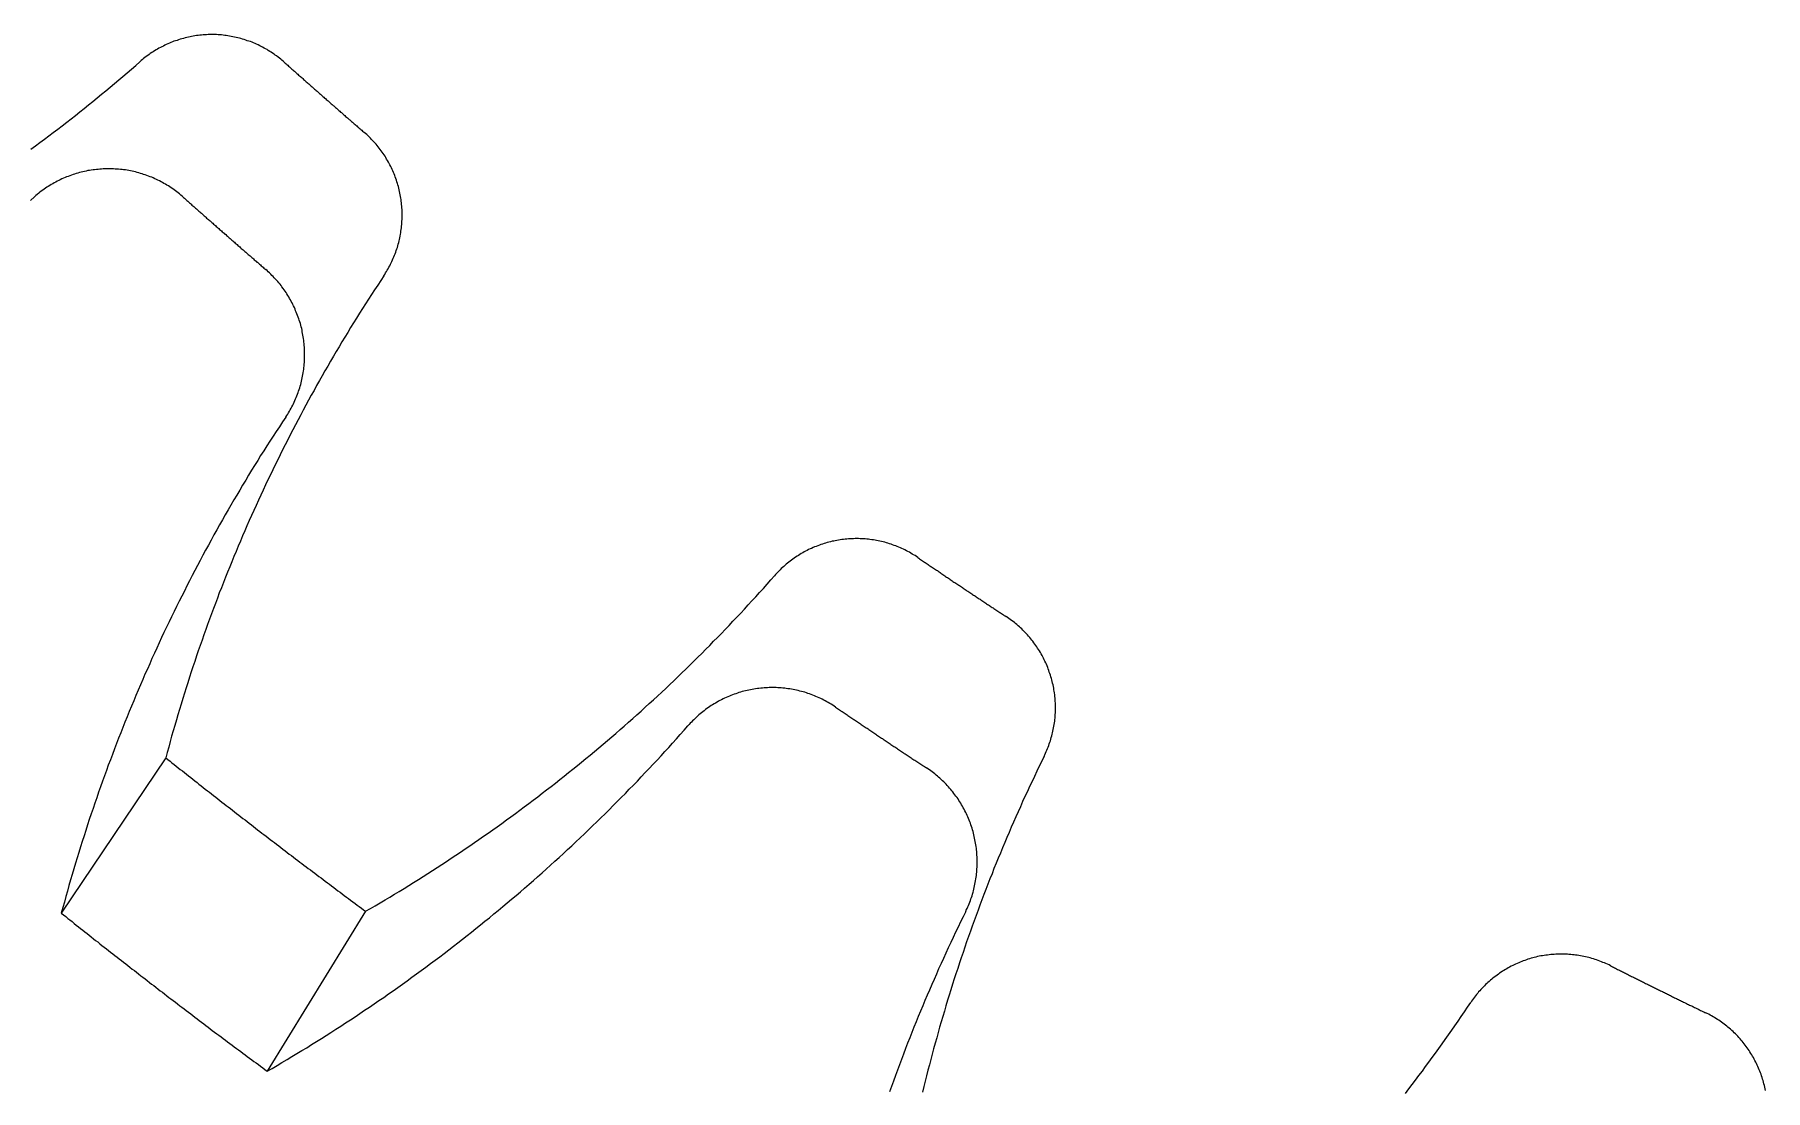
# Model space of a CAD drawing. Header units: millimetres. Extents: x 168.5 to 245.6, y 23.5 to 109.
# Drawn here: x 184.42 to 195.06, y 31.77 to 38.25 of the extents above; entities that cross this region are included whole.
import ezdxf

# ---------------------------------------------------------------- set-up
doc = ezdxf.new("R2010")
doc.units = ezdxf.units.MM
doc.layers.get('0').update_dxf_attribs({"true_color": 0xc2ced6})

# ---------------------------------------------------------------- blocks, each defined once
blk = doc.blocks.new('A$C346350F0')
at = {"color": 0, "linetype": 'Continuous', "lineweight": 0}
for p, q in [((-21.815, -32.441), (-22.457, -33.395)), ((-20.587, -33.383), (-21.193, -34.365))]:
    blk.add_line(p, q, dxfattribs=at)
for points in [[(-21.086, -28.171), (-21.094, -28.164), (-21.102, -28.158), (-21.109, -28.151), (-21.117, -28.145), (-21.125, -28.139), (-21.134, -28.132), (-21.142, -28.126), (-21.15, -28.12), (-21.159, -28.115), (-21.167, -28.109), (-21.176, -28.104), (-21.185, -28.098), (-21.193, -28.093), (-21.202, -28.088), (-21.211, -28.083), (-21.22, -28.078), (-21.229, -28.073), (-21.238, -28.069), (-21.248, -28.064), (-21.257, -28.06), (-21.266, -28.056), (-21.276, -28.052), (-21.285, -28.048), (-21.295, -28.044), (-21.304, -28.041), (-21.314, -28.038), (-21.323, -28.034), (-21.333, -28.031), (-21.343, -28.028), (-21.353, -28.025), (-21.363, -28.023), (-21.373, -28.02), (-21.383, -28.018), (-21.392, -28.016), (-21.403, -28.014), (-21.413, -28.012), (-21.423, -28.01), (-21.433, -28.008), (-21.443, -28.007), (-21.453, -28.006), (-21.463, -28.004), (-21.473, -28.003), (-21.483, -28.003), (-21.494, -28.002), (-21.504, -28.001), (-21.514, -28.001), (-21.524, -28.001), (-21.535, -28.001), (-21.545, -28.001), (-21.555, -28.001), (-21.565, -28.002), (-21.575, -28.002), (-21.586, -28.003), (-21.596, -28.004), (-21.606, -28.005), (-21.616, -28.006), (-21.626, -28.007), (-21.636, -28.009), (-21.646, -28.011), (-21.656, -28.012), (-21.666, -28.014), (-21.676, -28.017), (-21.686, -28.019), (-21.696, -28.021), (-21.706, -28.024), (-21.716, -28.027), (-21.726, -28.029), (-21.736, -28.032), (-21.745, -28.036), (-21.755, -28.039), (-21.765, -28.042), (-21.774, -28.046), (-21.784, -28.05), (-21.793, -28.054), (-21.803, -28.058), (-21.812, -28.062), (-21.821, -28.066), (-21.83, -28.071), (-21.839, -28.075), (-21.848, -28.08), (-21.857, -28.085), (-21.866, -28.09), (-21.875, -28.095), (-21.884, -28.1), (-21.893, -28.106), (-21.901, -28.111), (-21.91, -28.117), (-21.918, -28.123), (-21.926, -28.129), (-21.935, -28.135), (-21.943, -28.141), (-21.951, -28.147), (-21.959, -28.154), (-21.967, -28.16), (-21.974, -28.167)], [(-22.644, -28.705), (-22.616, -28.684), (-22.588, -28.664), (-22.561, -28.643), (-22.533, -28.623), (-22.506, -28.602), (-22.479, -28.581), (-22.451, -28.56), (-22.424, -28.539), (-22.397, -28.518), (-22.37, -28.497), (-22.343, -28.475), (-22.316, -28.454), (-22.29, -28.432), (-22.263, -28.411), (-22.236, -28.389), (-22.21, -28.367), (-22.183, -28.345), (-22.157, -28.323), (-22.131, -28.301), (-22.104, -28.279), (-22.078, -28.257), (-22.052, -28.235), (-22.026, -28.212), (-22, -28.19), (-21.974, -28.167)], [(-21.086, -28.171), (-21.081, -28.176), (-21.076, -28.18), (-21.071, -28.185), (-21.066, -28.189), (-21.06, -28.194), (-21.055, -28.198), (-21.05, -28.203), (-21.045, -28.208), (-21.04, -28.212), (-21.035, -28.217), (-21.03, -28.221), (-21.024, -28.226), (-21.019, -28.23), (-21.014, -28.235), (-21.009, -28.24), (-21.004, -28.244), (-20.999, -28.249), (-20.994, -28.253), (-20.988, -28.258), (-20.983, -28.262), (-20.978, -28.267), (-20.973, -28.271), (-20.968, -28.276), (-20.963, -28.281), (-20.958, -28.285), (-20.952, -28.29), (-20.947, -28.294), (-20.942, -28.299), (-20.937, -28.303), (-20.932, -28.308), (-20.927, -28.312), (-20.922, -28.317), (-20.916, -28.322), (-20.911, -28.326), (-20.906, -28.331), (-20.901, -28.335), (-20.896, -28.34), (-20.891, -28.344), (-20.885, -28.349), (-20.88, -28.353), (-20.875, -28.358), (-20.87, -28.362), (-20.865, -28.367), (-20.86, -28.371), (-20.854, -28.376), (-20.849, -28.381), (-20.844, -28.385), (-20.839, -28.39), (-20.834, -28.394), (-20.829, -28.399), (-20.823, -28.403), (-20.818, -28.408), (-20.813, -28.412), (-20.808, -28.417), (-20.803, -28.421), (-20.798, -28.426), (-20.792, -28.43), (-20.787, -28.435), (-20.782, -28.439), (-20.777, -28.444), (-20.772, -28.448), (-20.767, -28.453), (-20.761, -28.457), (-20.756, -28.462), (-20.751, -28.467), (-20.746, -28.471), (-20.741, -28.476), (-20.735, -28.48), (-20.73, -28.485), (-20.725, -28.489), (-20.72, -28.494), (-20.715, -28.498), (-20.71, -28.503), (-20.704, -28.507), (-20.699, -28.512), (-20.694, -28.516), (-20.689, -28.521), (-20.684, -28.525), (-20.678, -28.53), (-20.673, -28.534), (-20.668, -28.539), (-20.663, -28.543), (-20.658, -28.548), (-20.652, -28.552), (-20.647, -28.557), (-20.642, -28.561), (-20.637, -28.566), (-20.632, -28.57), (-20.626, -28.575), (-20.621, -28.579), (-20.616, -28.584), (-20.611, -28.588), (-20.606, -28.593), (-20.6, -28.597), (-20.595, -28.602)], [(-20.475, -29.482), (-20.47, -29.473), (-20.464, -29.464), (-20.459, -29.456), (-20.454, -29.447), (-20.449, -29.438), (-20.444, -29.429), (-20.439, -29.42), (-20.434, -29.411), (-20.43, -29.402), (-20.425, -29.393), (-20.421, -29.383), (-20.417, -29.374), (-20.413, -29.365), (-20.409, -29.355), (-20.406, -29.346), (-20.402, -29.336), (-20.399, -29.326), (-20.395, -29.317), (-20.392, -29.307), (-20.389, -29.297), (-20.387, -29.287), (-20.384, -29.277), (-20.381, -29.267), (-20.379, -29.258), (-20.377, -29.248), (-20.375, -29.238), (-20.373, -29.227), (-20.371, -29.217), (-20.37, -29.207), (-20.368, -29.197), (-20.367, -29.187), (-20.366, -29.177), (-20.365, -29.167), (-20.364, -29.157), (-20.364, -29.146), (-20.363, -29.136), (-20.363, -29.126), (-20.363, -29.116), (-20.363, -29.105), (-20.363, -29.095), (-20.363, -29.085), (-20.363, -29.075), (-20.364, -29.065), (-20.365, -29.054), (-20.366, -29.044), (-20.367, -29.034), (-20.368, -29.024), (-20.369, -29.014), (-20.371, -29.004), (-20.373, -28.994), (-20.374, -28.984), (-20.376, -28.974), (-20.379, -28.964), (-20.381, -28.954), (-20.383, -28.944), (-20.386, -28.934), (-20.389, -28.924), (-20.392, -28.914), (-20.395, -28.904), (-20.398, -28.895), (-20.401, -28.885), (-20.405, -28.875), (-20.408, -28.866), (-20.412, -28.856), (-20.416, -28.847), (-20.42, -28.838), (-20.424, -28.828), (-20.429, -28.819), (-20.433, -28.81), (-20.438, -28.801), (-20.443, -28.792), (-20.447, -28.783), (-20.452, -28.774), (-20.458, -28.765), (-20.463, -28.756), (-20.468, -28.748), (-20.474, -28.739), (-20.48, -28.731), (-20.486, -28.722), (-20.492, -28.714), (-20.498, -28.706), (-20.504, -28.698), (-20.51, -28.69), (-20.517, -28.682), (-20.523, -28.674), (-20.53, -28.666), (-20.537, -28.659), (-20.544, -28.651), (-20.551, -28.644), (-20.558, -28.636), (-20.565, -28.629), (-20.572, -28.622), (-20.58, -28.615), (-20.588, -28.608), (-20.595, -28.602)], [(-21.706, -29), (-21.714, -28.993), (-21.722, -28.986), (-21.73, -28.979), (-21.739, -28.973), (-21.747, -28.966), (-21.755, -28.96), (-21.764, -28.954), (-21.772, -28.948), (-21.781, -28.942), (-21.79, -28.936), (-21.799, -28.93), (-21.808, -28.925), (-21.817, -28.919), (-21.826, -28.914), (-21.835, -28.909), (-21.844, -28.904), (-21.854, -28.899), (-21.863, -28.895), (-21.873, -28.89), (-21.882, -28.886), (-21.892, -28.881), (-21.901, -28.877), (-21.911, -28.873), (-21.921, -28.869), (-21.931, -28.866), (-21.941, -28.862), (-21.951, -28.859), (-21.961, -28.856), (-21.971, -28.853), (-21.981, -28.85), (-21.991, -28.847), (-22.001, -28.844), (-22.012, -28.842), (-22.022, -28.84), (-22.032, -28.838), (-22.042, -28.836), (-22.053, -28.834), (-22.063, -28.832), (-22.074, -28.831), (-22.084, -28.829), (-22.094, -28.828), (-22.105, -28.827), (-22.115, -28.826), (-22.126, -28.826), (-22.136, -28.825), (-22.147, -28.825), (-22.157, -28.825), (-22.168, -28.825), (-22.179, -28.825), (-22.189, -28.825), (-22.2, -28.825), (-22.21, -28.826), (-22.221, -28.827), (-22.231, -28.828), (-22.241, -28.829), (-22.252, -28.83), (-22.262, -28.831), (-22.273, -28.833), (-22.283, -28.835), (-22.294, -28.836), (-22.304, -28.839), (-22.314, -28.841), (-22.324, -28.843), (-22.335, -28.846), (-22.345, -28.848), (-22.355, -28.851), (-22.365, -28.854), (-22.375, -28.857), (-22.385, -28.86), (-22.395, -28.864), (-22.405, -28.867), (-22.415, -28.871), (-22.425, -28.875), (-22.434, -28.879), (-22.444, -28.883), (-22.453, -28.887), (-22.463, -28.892), (-22.472, -28.896), (-22.482, -28.901), (-22.491, -28.906), (-22.5, -28.911), (-22.51, -28.916), (-22.519, -28.922), (-22.528, -28.927), (-22.537, -28.933), (-22.545, -28.938), (-22.554, -28.944), (-22.563, -28.95), (-22.571, -28.956), (-22.58, -28.963), (-22.588, -28.969), (-22.596, -28.975), (-22.605, -28.982), (-22.613, -28.989), (-22.621, -28.996)], [(-22.647, -29.019), (-22.621, -28.996)], [(-21.706, -29), (-21.701, -29.004), (-21.696, -29.009), (-21.691, -29.014), (-21.685, -29.019), (-21.68, -29.023), (-21.675, -29.028), (-21.669, -29.033), (-21.664, -29.037), (-21.659, -29.042), (-21.654, -29.047), (-21.648, -29.052), (-21.643, -29.056), (-21.638, -29.061), (-21.632, -29.066), (-21.627, -29.07), (-21.622, -29.075), (-21.617, -29.08), (-21.611, -29.084), (-21.606, -29.089), (-21.601, -29.094), (-21.595, -29.098), (-21.59, -29.103), (-21.585, -29.108), (-21.579, -29.113), (-21.574, -29.117), (-21.569, -29.122), (-21.564, -29.127), (-21.558, -29.131), (-21.553, -29.136), (-21.548, -29.141), (-21.542, -29.145), (-21.537, -29.15), (-21.532, -29.155), (-21.526, -29.159), (-21.521, -29.164), (-21.516, -29.169), (-21.51, -29.173), (-21.505, -29.178), (-21.5, -29.183), (-21.495, -29.187), (-21.489, -29.192), (-21.484, -29.197), (-21.479, -29.201), (-21.473, -29.206), (-21.468, -29.211), (-21.463, -29.215), (-21.457, -29.22), (-21.452, -29.225), (-21.447, -29.229), (-21.441, -29.234), (-21.436, -29.239), (-21.431, -29.243), (-21.425, -29.248), (-21.42, -29.253), (-21.415, -29.257), (-21.409, -29.262), (-21.404, -29.267), (-21.399, -29.271), (-21.393, -29.276), (-21.388, -29.281), (-21.383, -29.285), (-21.377, -29.29), (-21.372, -29.295), (-21.367, -29.299), (-21.361, -29.304), (-21.356, -29.309), (-21.351, -29.313), (-21.345, -29.318), (-21.34, -29.322), (-21.335, -29.327), (-21.329, -29.332), (-21.324, -29.336), (-21.319, -29.341), (-21.313, -29.346), (-21.308, -29.35), (-21.303, -29.355), (-21.297, -29.36), (-21.292, -29.364), (-21.287, -29.369), (-21.281, -29.374), (-21.276, -29.378), (-21.271, -29.383), (-21.265, -29.387), (-21.26, -29.392), (-21.255, -29.397), (-21.249, -29.401), (-21.244, -29.406), (-21.239, -29.411), (-21.233, -29.415), (-21.228, -29.42), (-21.222, -29.424), (-21.217, -29.429), (-21.212, -29.434), (-21.206, -29.438), (-21.201, -29.443)], [(-21.078, -30.349), (-21.072, -30.34), (-21.066, -30.331), (-21.061, -30.322), (-21.055, -30.313), (-21.05, -30.304), (-21.045, -30.295), (-21.04, -30.286), (-21.035, -30.276), (-21.031, -30.267), (-21.026, -30.257), (-21.022, -30.248), (-21.018, -30.238), (-21.014, -30.228), (-21.01, -30.219), (-21.006, -30.209), (-21.002, -30.199), (-20.999, -30.189), (-20.995, -30.179), (-20.992, -30.169), (-20.989, -30.159), (-20.986, -30.149), (-20.984, -30.139), (-20.981, -30.128), (-20.979, -30.118), (-20.976, -30.108), (-20.974, -30.098), (-20.972, -30.087), (-20.971, -30.077), (-20.969, -30.066), (-20.967, -30.056), (-20.966, -30.046), (-20.965, -30.035), (-20.964, -30.025), (-20.963, -30.014), (-20.963, -30.004), (-20.962, -29.993), (-20.962, -29.983), (-20.962, -29.972), (-20.962, -29.962), (-20.962, -29.951), (-20.962, -29.941), (-20.962, -29.93), (-20.963, -29.92), (-20.964, -29.909), (-20.965, -29.899), (-20.966, -29.888), (-20.967, -29.878), (-20.969, -29.867), (-20.97, -29.857), (-20.972, -29.847), (-20.974, -29.836), (-20.976, -29.826), (-20.978, -29.816), (-20.98, -29.805), (-20.983, -29.795), (-20.986, -29.785), (-20.988, -29.775), (-20.991, -29.765), (-20.995, -29.755), (-20.998, -29.745), (-21.001, -29.735), (-21.005, -29.725), (-21.009, -29.715), (-21.013, -29.705), (-21.017, -29.696), (-21.021, -29.686), (-21.025, -29.676), (-21.03, -29.667), (-21.034, -29.657), (-21.039, -29.648), (-21.044, -29.639), (-21.049, -29.629), (-21.054, -29.62), (-21.059, -29.611), (-21.065, -29.602), (-21.071, -29.593), (-21.076, -29.585), (-21.082, -29.576), (-21.088, -29.567), (-21.094, -29.559), (-21.101, -29.55), (-21.107, -29.542), (-21.113, -29.534), (-21.12, -29.525), (-21.127, -29.517), (-21.134, -29.509), (-21.141, -29.502), (-21.148, -29.494), (-21.155, -29.486), (-21.163, -29.479), (-21.17, -29.471), (-21.178, -29.464), (-21.185, -29.457), (-21.193, -29.45), (-21.201, -29.443)], [(-20.475, -29.482), (-20.494, -29.51), (-20.513, -29.539), (-20.532, -29.568), (-20.551, -29.596), (-20.57, -29.625), (-20.588, -29.654), (-20.607, -29.683), (-20.625, -29.712), (-20.643, -29.741), (-20.661, -29.77), (-20.679, -29.8), (-20.697, -29.829), (-20.715, -29.858), (-20.733, -29.888), (-20.75, -29.917), (-20.768, -29.947), (-20.785, -29.976), (-20.803, -30.006), (-20.82, -30.036), (-20.837, -30.066), (-20.854, -30.095), (-20.871, -30.125), (-20.888, -30.155), (-20.904, -30.185), (-20.921, -30.215), (-20.938, -30.245), (-20.954, -30.276), (-20.97, -30.306), (-20.986, -30.336), (-21.002, -30.366), (-21.018, -30.397), (-21.034, -30.427), (-21.05, -30.458), (-21.066, -30.488), (-21.081, -30.519), (-21.097, -30.55), (-21.112, -30.58), (-21.127, -30.611), (-21.142, -30.642), (-21.157, -30.673), (-21.172, -30.704), (-21.187, -30.735), (-21.202, -30.766), (-21.216, -30.797), (-21.231, -30.828), (-21.245, -30.859), (-21.26, -30.891), (-21.274, -30.922), (-21.288, -30.953), (-21.302, -30.985), (-21.316, -31.016), (-21.329, -31.048), (-21.343, -31.079), (-21.356, -31.111), (-21.37, -31.142), (-21.383, -31.174), (-21.396, -31.206), (-21.409, -31.237), (-21.422, -31.269), (-21.435, -31.301), (-21.448, -31.333), (-21.461, -31.365), (-21.473, -31.397), (-21.486, -31.429), (-21.498, -31.461), (-21.51, -31.493), (-21.522, -31.525), (-21.534, -31.557), (-21.546, -31.59), (-21.558, -31.622), (-21.569, -31.654), (-21.581, -31.687), (-21.592, -31.719), (-21.604, -31.751), (-21.615, -31.784), (-21.626, -31.816), (-21.637, -31.849), (-21.648, -31.882), (-21.658, -31.914), (-21.669, -31.947), (-21.68, -31.98), (-21.69, -32.012), (-21.7, -32.045), (-21.711, -32.078), (-21.721, -32.111), (-21.731, -32.144), (-21.74, -32.177), (-21.75, -32.209), (-21.76, -32.242), (-21.769, -32.275), (-21.779, -32.308), (-21.788, -32.342), (-21.797, -32.375), (-21.806, -32.408), (-21.815, -32.441)], [(-21.078, -30.349), (-21.097, -30.378), (-21.117, -30.408), (-21.136, -30.437), (-21.156, -30.467), (-21.175, -30.497), (-21.194, -30.526), (-21.213, -30.556), (-21.232, -30.586), (-21.25, -30.616), (-21.269, -30.646), (-21.288, -30.676), (-21.306, -30.706), (-21.324, -30.737), (-21.343, -30.767), (-21.361, -30.797), (-21.379, -30.828), (-21.397, -30.858), (-21.415, -30.889), (-21.432, -30.919), (-21.45, -30.95), (-21.467, -30.981), (-21.485, -31.011), (-21.502, -31.042), (-21.519, -31.073), (-21.536, -31.104), (-21.553, -31.135), (-21.57, -31.166), (-21.587, -31.197), (-21.604, -31.229), (-21.62, -31.26), (-21.637, -31.291), (-21.653, -31.322), (-21.669, -31.354), (-21.685, -31.385), (-21.701, -31.417), (-21.717, -31.448), (-21.733, -31.48), (-21.749, -31.512), (-21.764, -31.543), (-21.78, -31.575), (-21.795, -31.607), (-21.81, -31.639), (-21.826, -31.671), (-21.841, -31.703), (-21.856, -31.735), (-21.87, -31.767), (-21.885, -31.799), (-21.9, -31.832), (-21.914, -31.864), (-21.928, -31.896), (-21.943, -31.928), (-21.957, -31.961), (-21.971, -31.993), (-21.985, -32.026), (-21.999, -32.058), (-22.012, -32.091), (-22.026, -32.124), (-22.039, -32.156), (-22.053, -32.189), (-22.066, -32.222), (-22.079, -32.255), (-22.092, -32.288), (-22.105, -32.321), (-22.118, -32.353), (-22.13, -32.386), (-22.143, -32.42), (-22.155, -32.453), (-22.168, -32.486), (-22.18, -32.519), (-22.192, -32.552), (-22.204, -32.585), (-22.216, -32.619), (-22.228, -32.652), (-22.239, -32.686), (-22.251, -32.719), (-22.262, -32.752), (-22.273, -32.786), (-22.285, -32.819), (-22.296, -32.853), (-22.307, -32.887), (-22.317, -32.92), (-22.328, -32.954), (-22.339, -32.988), (-22.349, -33.022), (-22.36, -33.055), (-22.37, -33.089), (-22.38, -33.123), (-22.39, -33.157), (-22.4, -33.191), (-22.41, -33.225), (-22.419, -33.259), (-22.429, -33.293), (-22.438, -33.327), (-22.448, -33.361), (-22.457, -33.395)], [(-17.194, -31.212), (-17.202, -31.206), (-17.211, -31.2), (-17.22, -31.195), (-17.228, -31.19), (-17.237, -31.184), (-17.246, -31.179), (-17.255, -31.174), (-17.264, -31.17), (-17.273, -31.165), (-17.282, -31.161), (-17.292, -31.156), (-17.301, -31.152), (-17.31, -31.148), (-17.32, -31.144), (-17.329, -31.14), (-17.339, -31.137), (-17.349, -31.133), (-17.358, -31.13), (-17.368, -31.127), (-17.378, -31.124), (-17.387, -31.121), (-17.397, -31.118), (-17.407, -31.116), (-17.417, -31.113), (-17.427, -31.111), (-17.437, -31.109), (-17.447, -31.107), (-17.457, -31.105), (-17.467, -31.103), (-17.477, -31.102), (-17.488, -31.101), (-17.498, -31.099), (-17.508, -31.098), (-17.518, -31.097), (-17.528, -31.097), (-17.538, -31.096), (-17.549, -31.096), (-17.559, -31.095), (-17.569, -31.095), (-17.579, -31.095), (-17.589, -31.096), (-17.6, -31.096), (-17.61, -31.096), (-17.62, -31.097), (-17.63, -31.098), (-17.64, -31.099), (-17.651, -31.1), (-17.661, -31.101), (-17.671, -31.103), (-17.681, -31.104), (-17.691, -31.106), (-17.701, -31.108), (-17.711, -31.11), (-17.721, -31.112), (-17.731, -31.115), (-17.741, -31.117), (-17.751, -31.12), (-17.761, -31.123), (-17.77, -31.126), (-17.78, -31.129), (-17.79, -31.132), (-17.799, -31.135), (-17.809, -31.139), (-17.819, -31.143), (-17.828, -31.146), (-17.837, -31.15), (-17.847, -31.155), (-17.856, -31.159), (-17.865, -31.163), (-17.874, -31.168), (-17.884, -31.173), (-17.893, -31.177), (-17.901, -31.182), (-17.91, -31.187), (-17.919, -31.193), (-17.928, -31.198), (-17.936, -31.204), (-17.945, -31.209), (-17.953, -31.215), (-17.962, -31.221), (-17.97, -31.227), (-17.978, -31.233), (-17.986, -31.239), (-17.994, -31.246), (-18.002, -31.252), (-18.01, -31.259), (-18.017, -31.266), (-18.025, -31.272), (-18.033, -31.279), (-18.04, -31.286), (-18.047, -31.294), (-18.054, -31.301), (-18.061, -31.308), (-18.068, -31.316), (-18.075, -31.324)], [(-17.194, -31.212), (-17.188, -31.215), (-17.183, -31.219), (-17.177, -31.223), (-17.171, -31.227), (-17.166, -31.231), (-17.16, -31.235), (-17.154, -31.239), (-17.148, -31.242), (-17.143, -31.246), (-17.137, -31.25), (-17.131, -31.254), (-17.126, -31.258), (-17.12, -31.262), (-17.114, -31.266), (-17.109, -31.269), (-17.103, -31.273), (-17.097, -31.277), (-17.092, -31.281), (-17.086, -31.285), (-17.08, -31.289), (-17.074, -31.292), (-17.069, -31.296), (-17.063, -31.3), (-17.057, -31.304), (-17.052, -31.308), (-17.046, -31.312), (-17.04, -31.316), (-17.035, -31.319), (-17.029, -31.323), (-17.023, -31.327), (-17.017, -31.331), (-17.012, -31.335), (-17.006, -31.339), (-17, -31.342), (-16.995, -31.346), (-16.989, -31.35), (-16.983, -31.354), (-16.978, -31.358), (-16.972, -31.362), (-16.966, -31.365), (-16.96, -31.369), (-16.955, -31.373), (-16.949, -31.377), (-16.943, -31.381), (-16.938, -31.384), (-16.932, -31.388), (-16.926, -31.392), (-16.92, -31.396), (-16.915, -31.4), (-16.909, -31.404), (-16.903, -31.407), (-16.898, -31.411), (-16.892, -31.415), (-16.886, -31.419), (-16.88, -31.423), (-16.875, -31.426), (-16.869, -31.43), (-16.863, -31.434), (-16.858, -31.438), (-16.852, -31.442), (-16.846, -31.445), (-16.84, -31.449), (-16.835, -31.453), (-16.829, -31.457), (-16.823, -31.461), (-16.817, -31.465), (-16.812, -31.468), (-16.806, -31.472), (-16.8, -31.476), (-16.795, -31.48), (-16.789, -31.483), (-16.783, -31.487), (-16.777, -31.491), (-16.772, -31.495), (-16.766, -31.499), (-16.76, -31.502), (-16.754, -31.506), (-16.749, -31.51), (-16.743, -31.514), (-16.737, -31.518), (-16.731, -31.521), (-16.726, -31.525), (-16.72, -31.529), (-16.714, -31.533), (-16.709, -31.536), (-16.703, -31.54), (-16.697, -31.544), (-16.691, -31.548), (-16.686, -31.552), (-16.68, -31.555), (-16.674, -31.559), (-16.668, -31.563), (-16.663, -31.567), (-16.657, -31.57), (-16.651, -31.574)], [(-20.587, -33.383), (-20.557, -33.366), (-20.528, -33.349), (-20.498, -33.331), (-20.468, -33.314), (-20.439, -33.296), (-20.409, -33.279), (-20.38, -33.261), (-20.351, -33.243), (-20.322, -33.225), (-20.292, -33.207), (-20.263, -33.188), (-20.234, -33.17), (-20.205, -33.152), (-20.176, -33.133), (-20.147, -33.115), (-20.119, -33.096), (-20.09, -33.077), (-20.061, -33.058), (-20.033, -33.039), (-20.004, -33.02), (-19.976, -33.001), (-19.947, -32.981), (-19.919, -32.962), (-19.891, -32.943), (-19.862, -32.923), (-19.834, -32.903), (-19.806, -32.883), (-19.778, -32.864), (-19.75, -32.844), (-19.722, -32.823), (-19.695, -32.803), (-19.667, -32.783), (-19.639, -32.763), (-19.612, -32.742), (-19.584, -32.722), (-19.557, -32.701), (-19.529, -32.68), (-19.502, -32.659), (-19.475, -32.638), (-19.448, -32.617), (-19.421, -32.596), (-19.394, -32.575), (-19.367, -32.554), (-19.34, -32.532), (-19.313, -32.511), (-19.286, -32.489), (-19.26, -32.467), (-19.233, -32.446), (-19.207, -32.424), (-19.18, -32.402), (-19.154, -32.38), (-19.128, -32.358), (-19.101, -32.335), (-19.075, -32.313), (-19.049, -32.291), (-19.023, -32.268), (-18.998, -32.246), (-18.972, -32.223), (-18.946, -32.2), (-18.92, -32.177), (-18.895, -32.154), (-18.869, -32.131), (-18.844, -32.108), (-18.819, -32.085), (-18.793, -32.062), (-18.768, -32.038), (-18.743, -32.015), (-18.718, -31.991), (-18.693, -31.968), (-18.668, -31.944), (-18.644, -31.92), (-18.619, -31.896), (-18.594, -31.872), (-18.57, -31.848), (-18.545, -31.824), (-18.521, -31.8), (-18.497, -31.775), (-18.473, -31.751), (-18.449, -31.726), (-18.425, -31.702), (-18.401, -31.677), (-18.377, -31.653), (-18.353, -31.628), (-18.33, -31.603), (-18.306, -31.578), (-18.282, -31.553), (-18.259, -31.528), (-18.236, -31.502), (-18.213, -31.477), (-18.189, -31.452), (-18.166, -31.426), (-18.143, -31.401), (-18.12, -31.375), (-18.098, -31.349), (-18.075, -31.324)], [(-16.417, -32.431), (-16.413, -32.422), (-16.409, -32.413), (-16.405, -32.403), (-16.401, -32.394), (-16.397, -32.384), (-16.393, -32.375), (-16.389, -32.365), (-16.386, -32.356), (-16.383, -32.346), (-16.379, -32.336), (-16.376, -32.327), (-16.374, -32.317), (-16.371, -32.307), (-16.368, -32.297), (-16.366, -32.287), (-16.364, -32.277), (-16.362, -32.267), (-16.36, -32.257), (-16.358, -32.247), (-16.356, -32.237), (-16.355, -32.227), (-16.353, -32.217), (-16.352, -32.207), (-16.351, -32.196), (-16.35, -32.186), (-16.35, -32.176), (-16.349, -32.166), (-16.349, -32.156), (-16.348, -32.145), (-16.348, -32.135), (-16.348, -32.125), (-16.349, -32.115), (-16.349, -32.105), (-16.35, -32.094), (-16.35, -32.084), (-16.351, -32.074), (-16.352, -32.064), (-16.353, -32.054), (-16.355, -32.043), (-16.356, -32.033), (-16.358, -32.023), (-16.359, -32.013), (-16.361, -32.003), (-16.363, -31.993), (-16.366, -31.983), (-16.368, -31.973), (-16.371, -31.963), (-16.373, -31.954), (-16.376, -31.944), (-16.379, -31.934), (-16.382, -31.924), (-16.386, -31.915), (-16.389, -31.905), (-16.393, -31.895), (-16.396, -31.886), (-16.4, -31.876), (-16.404, -31.867), (-16.408, -31.858), (-16.413, -31.848), (-16.417, -31.839), (-16.422, -31.83), (-16.426, -31.821), (-16.431, -31.812), (-16.436, -31.803), (-16.441, -31.794), (-16.447, -31.785), (-16.452, -31.777), (-16.458, -31.768), (-16.463, -31.76), (-16.469, -31.751), (-16.475, -31.743), (-16.481, -31.735), (-16.487, -31.726), (-16.493, -31.718), (-16.5, -31.71), (-16.506, -31.703), (-16.513, -31.695), (-16.52, -31.687), (-16.527, -31.68), (-16.534, -31.672), (-16.541, -31.665), (-16.548, -31.658), (-16.555, -31.65), (-16.563, -31.643), (-16.57, -31.637), (-16.578, -31.63), (-16.586, -31.623), (-16.593, -31.617), (-16.601, -31.61), (-16.609, -31.604), (-16.618, -31.598), (-16.626, -31.592), (-16.634, -31.586), (-16.643, -31.58), (-16.651, -31.574)], [(-17.7, -32.13), (-17.708, -32.124), (-17.717, -32.118), (-17.726, -32.112), (-17.735, -32.107), (-17.744, -32.102), (-17.753, -32.097), (-17.763, -32.092), (-17.772, -32.087), (-17.781, -32.082), (-17.791, -32.077), (-17.8, -32.073), (-17.81, -32.069), (-17.82, -32.064), (-17.829, -32.06), (-17.839, -32.056), (-17.849, -32.053), (-17.859, -32.049), (-17.869, -32.046), (-17.879, -32.042), (-17.889, -32.039), (-17.899, -32.036), (-17.909, -32.034), (-17.919, -32.031), (-17.93, -32.028), (-17.94, -32.026), (-17.95, -32.024), (-17.96, -32.022), (-17.971, -32.02), (-17.981, -32.018), (-17.992, -32.017), (-18.002, -32.015), (-18.012, -32.014), (-18.023, -32.013), (-18.033, -32.012), (-18.044, -32.011), (-18.054, -32.011), (-18.065, -32.01), (-18.075, -32.01), (-18.086, -32.01), (-18.096, -32.01), (-18.107, -32.01), (-18.117, -32.011), (-18.128, -32.011), (-18.138, -32.012), (-18.149, -32.013), (-18.159, -32.014), (-18.17, -32.015), (-18.18, -32.016), (-18.191, -32.018), (-18.201, -32.019), (-18.211, -32.021), (-18.222, -32.023), (-18.232, -32.025), (-18.242, -32.028), (-18.253, -32.03), (-18.263, -32.033), (-18.273, -32.035), (-18.283, -32.038), (-18.293, -32.041), (-18.303, -32.044), (-18.313, -32.048), (-18.323, -32.051), (-18.333, -32.055), (-18.343, -32.059), (-18.352, -32.063), (-18.362, -32.067), (-18.372, -32.071), (-18.381, -32.075), (-18.391, -32.08), (-18.4, -32.085), (-18.41, -32.09), (-18.419, -32.094), (-18.428, -32.1), (-18.437, -32.105), (-18.446, -32.11), (-18.455, -32.116), (-18.464, -32.121), (-18.473, -32.127), (-18.481, -32.133), (-18.49, -32.139), (-18.499, -32.145), (-18.507, -32.152), (-18.515, -32.158), (-18.523, -32.165), (-18.532, -32.171), (-18.54, -32.178), (-18.548, -32.185), (-18.555, -32.192), (-18.563, -32.2), (-18.571, -32.207), (-18.578, -32.214), (-18.585, -32.222), (-18.593, -32.229), (-18.6, -32.237), (-18.607, -32.245)], [(-17.7, -32.13), (-17.694, -32.134), (-17.688, -32.138), (-17.682, -32.142), (-17.676, -32.146), (-17.67, -32.15), (-17.665, -32.154), (-17.659, -32.157), (-17.653, -32.161), (-17.647, -32.165), (-17.641, -32.169), (-17.635, -32.173), (-17.629, -32.177), (-17.624, -32.181), (-17.618, -32.185), (-17.612, -32.189), (-17.606, -32.193), (-17.6, -32.197), (-17.594, -32.201), (-17.588, -32.205), (-17.583, -32.209), (-17.577, -32.213), (-17.571, -32.217), (-17.565, -32.221), (-17.559, -32.225), (-17.553, -32.229), (-17.547, -32.233), (-17.542, -32.237), (-17.536, -32.241), (-17.53, -32.245), (-17.524, -32.249), (-17.518, -32.253), (-17.512, -32.257), (-17.506, -32.26), (-17.5, -32.264), (-17.495, -32.268), (-17.489, -32.272), (-17.483, -32.276), (-17.477, -32.28), (-17.471, -32.284), (-17.465, -32.288), (-17.459, -32.292), (-17.453, -32.296), (-17.448, -32.3), (-17.442, -32.304), (-17.436, -32.308), (-17.43, -32.312), (-17.424, -32.316), (-17.418, -32.32), (-17.412, -32.323), (-17.406, -32.327), (-17.401, -32.331), (-17.395, -32.335), (-17.389, -32.339), (-17.383, -32.343), (-17.377, -32.347), (-17.371, -32.351), (-17.365, -32.355), (-17.359, -32.359), (-17.353, -32.363), (-17.348, -32.367), (-17.342, -32.371), (-17.336, -32.374), (-17.33, -32.378), (-17.324, -32.382), (-17.318, -32.386), (-17.312, -32.39), (-17.306, -32.394), (-17.3, -32.398), (-17.294, -32.402), (-17.289, -32.406), (-17.283, -32.41), (-17.277, -32.414), (-17.271, -32.417), (-17.265, -32.421), (-17.259, -32.425), (-17.253, -32.429), (-17.247, -32.433), (-17.241, -32.437), (-17.235, -32.441), (-17.23, -32.445), (-17.224, -32.449), (-17.218, -32.453), (-17.212, -32.456), (-17.206, -32.46), (-17.2, -32.464), (-17.194, -32.468), (-17.188, -32.472), (-17.182, -32.476), (-17.176, -32.48), (-17.17, -32.484), (-17.165, -32.488), (-17.159, -32.491), (-17.153, -32.495), (-17.147, -32.499), (-17.141, -32.503)], [(-21.193, -34.365), (-21.162, -34.348), (-21.131, -34.33), (-21.101, -34.312), (-21.07, -34.294), (-21.04, -34.276), (-21.01, -34.257), (-20.98, -34.239), (-20.949, -34.221), (-20.919, -34.202), (-20.889, -34.184), (-20.859, -34.165), (-20.829, -34.146), (-20.8, -34.127), (-20.77, -34.108), (-20.74, -34.089), (-20.71, -34.069), (-20.681, -34.05), (-20.651, -34.031), (-20.622, -34.011), (-20.593, -33.991), (-20.563, -33.972), (-20.534, -33.952), (-20.505, -33.932), (-20.476, -33.912), (-20.447, -33.891), (-20.418, -33.871), (-20.389, -33.851), (-20.36, -33.83), (-20.331, -33.81), (-20.303, -33.789), (-20.274, -33.768), (-20.245, -33.747), (-20.217, -33.726), (-20.189, -33.705), (-20.16, -33.684), (-20.132, -33.663), (-20.104, -33.642), (-20.076, -33.62), (-20.048, -33.598), (-20.02, -33.577), (-19.992, -33.555), (-19.964, -33.533), (-19.936, -33.511), (-19.909, -33.489), (-19.881, -33.467), (-19.854, -33.445), (-19.826, -33.423), (-19.799, -33.4), (-19.772, -33.378), (-19.744, -33.355), (-19.717, -33.332), (-19.69, -33.31), (-19.663, -33.287), (-19.636, -33.264), (-19.61, -33.241), (-19.583, -33.217), (-19.556, -33.194), (-19.53, -33.171), (-19.503, -33.147), (-19.477, -33.124), (-19.451, -33.1), (-19.424, -33.076), (-19.398, -33.053), (-19.372, -33.029), (-19.346, -33.005), (-19.32, -32.981), (-19.295, -32.957), (-19.269, -32.932), (-19.243, -32.908), (-19.218, -32.884), (-19.192, -32.859), (-19.167, -32.834), (-19.141, -32.81), (-19.116, -32.785), (-19.091, -32.76), (-19.066, -32.735), (-19.041, -32.71), (-19.016, -32.685), (-18.991, -32.66), (-18.967, -32.634), (-18.942, -32.609), (-18.917, -32.584), (-18.893, -32.558), (-18.869, -32.532), (-18.844, -32.507), (-18.82, -32.481), (-18.796, -32.455), (-18.772, -32.429), (-18.748, -32.403), (-18.724, -32.377), (-18.701, -32.351), (-18.677, -32.324), (-18.654, -32.298), (-18.63, -32.272), (-18.607, -32.245)], [(-16.417, -32.431), (-16.433, -32.462), (-16.448, -32.493), (-16.463, -32.524), (-16.477, -32.555), (-16.492, -32.586), (-16.507, -32.617), (-16.521, -32.648), (-16.536, -32.679), (-16.55, -32.71), (-16.564, -32.742), (-16.578, -32.773), (-16.592, -32.804), (-16.606, -32.836), (-16.62, -32.867), (-16.633, -32.899), (-16.647, -32.931), (-16.66, -32.962), (-16.673, -32.994), (-16.687, -33.026), (-16.7, -33.057), (-16.713, -33.089), (-16.726, -33.121), (-16.738, -33.153), (-16.751, -33.185), (-16.763, -33.217), (-16.776, -33.249), (-16.788, -33.281), (-16.8, -33.313), (-16.813, -33.345), (-16.824, -33.377), (-16.836, -33.409), (-16.848, -33.442), (-16.86, -33.474), (-16.871, -33.506), (-16.883, -33.539), (-16.894, -33.571), (-16.905, -33.604), (-16.916, -33.636), (-16.927, -33.669), (-16.938, -33.701), (-16.949, -33.734), (-16.96, -33.767), (-16.97, -33.799), (-16.98, -33.832), (-16.991, -33.865), (-17.001, -33.898), (-17.011, -33.93), (-17.021, -33.963), (-17.031, -33.996), (-17.041, -34.029), (-17.05, -34.062), (-17.06, -34.095), (-17.069, -34.128), (-17.078, -34.161), (-17.088, -34.194), (-17.097, -34.228), (-17.105, -34.261), (-17.114, -34.294), (-17.123, -34.327), (-17.132, -34.36), (-17.14, -34.394), (-17.148, -34.427), (-17.157, -34.46), (-17.165, -34.494)], [(-21.815, -32.441), (-21.802, -32.451), (-21.789, -32.461), (-21.777, -32.471), (-21.764, -32.482), (-21.751, -32.492), (-21.738, -32.502), (-21.726, -32.512), (-21.713, -32.522), (-21.7, -32.532), (-21.687, -32.542), (-21.675, -32.552), (-21.662, -32.563), (-21.649, -32.573), (-21.636, -32.583), (-21.623, -32.593), (-21.611, -32.603), (-21.598, -32.613), (-21.585, -32.623), (-21.572, -32.633), (-21.559, -32.643), (-21.547, -32.653), (-21.534, -32.663), (-21.521, -32.673), (-21.508, -32.683), (-21.495, -32.693), (-21.482, -32.703), (-21.47, -32.713), (-21.457, -32.723), (-21.444, -32.733), (-21.431, -32.743), (-21.418, -32.753), (-21.405, -32.763), (-21.392, -32.773), (-21.38, -32.783), (-21.367, -32.793), (-21.354, -32.803), (-21.341, -32.813), (-21.328, -32.823), (-21.315, -32.833), (-21.302, -32.843), (-21.289, -32.853), (-21.276, -32.863), (-21.263, -32.873), (-21.251, -32.883), (-21.238, -32.893), (-21.225, -32.903), (-21.212, -32.913), (-21.199, -32.923), (-21.186, -32.933), (-21.173, -32.943), (-21.16, -32.953), (-21.147, -32.962), (-21.134, -32.972), (-21.121, -32.982), (-21.108, -32.992), (-21.095, -33.002), (-21.082, -33.012), (-21.069, -33.022), (-21.056, -33.032), (-21.043, -33.041), (-21.03, -33.051), (-21.017, -33.061), (-21.004, -33.071), (-20.991, -33.081), (-20.979, -33.091), (-20.966, -33.101), (-20.953, -33.11), (-20.94, -33.12), (-20.926, -33.13), (-20.913, -33.14), (-20.9, -33.15), (-20.887, -33.159), (-20.874, -33.169), (-20.861, -33.179), (-20.848, -33.189), (-20.835, -33.199), (-20.822, -33.208), (-20.809, -33.218), (-20.796, -33.228), (-20.783, -33.238), (-20.77, -33.247), (-20.757, -33.257), (-20.744, -33.267), (-20.731, -33.277), (-20.718, -33.286), (-20.705, -33.296), (-20.692, -33.306), (-20.679, -33.315), (-20.666, -33.325), (-20.652, -33.335), (-20.639, -33.345), (-20.626, -33.354), (-20.613, -33.364), (-20.6, -33.374), (-20.587, -33.383)], [(-16.9, -33.385), (-16.896, -33.376), (-16.891, -33.366), (-16.887, -33.357), (-16.883, -33.347), (-16.879, -33.337), (-16.875, -33.327), (-16.871, -33.317), (-16.868, -33.308), (-16.864, -33.298), (-16.861, -33.288), (-16.858, -33.278), (-16.855, -33.267), (-16.852, -33.257), (-16.85, -33.247), (-16.847, -33.237), (-16.845, -33.227), (-16.843, -33.216), (-16.841, -33.206), (-16.839, -33.196), (-16.837, -33.185), (-16.836, -33.175), (-16.834, -33.164), (-16.833, -33.154), (-16.832, -33.144), (-16.831, -33.133), (-16.831, -33.123), (-16.83, -33.112), (-16.83, -33.102), (-16.829, -33.091), (-16.829, -33.08), (-16.829, -33.07), (-16.83, -33.059), (-16.83, -33.049), (-16.831, -33.038), (-16.831, -33.028), (-16.832, -33.017), (-16.833, -33.007), (-16.834, -32.997), (-16.836, -32.986), (-16.837, -32.976), (-16.839, -32.965), (-16.841, -32.955), (-16.843, -32.945), (-16.845, -32.934), (-16.847, -32.924), (-16.85, -32.914), (-16.852, -32.904), (-16.855, -32.893), (-16.858, -32.883), (-16.861, -32.873), (-16.864, -32.863), (-16.868, -32.853), (-16.871, -32.843), (-16.875, -32.834), (-16.879, -32.824), (-16.883, -32.814), (-16.887, -32.804), (-16.891, -32.795), (-16.895, -32.785), (-16.9, -32.776), (-16.905, -32.766), (-16.91, -32.757), (-16.915, -32.748), (-16.92, -32.739), (-16.925, -32.729), (-16.93, -32.72), (-16.936, -32.712), (-16.942, -32.703), (-16.947, -32.694), (-16.953, -32.685), (-16.96, -32.677), (-16.966, -32.668), (-16.972, -32.66), (-16.979, -32.651), (-16.985, -32.643), (-16.992, -32.635), (-16.999, -32.627), (-17.006, -32.619), (-17.013, -32.612), (-17.02, -32.604), (-17.027, -32.596), (-17.035, -32.589), (-17.042, -32.582), (-17.05, -32.574), (-17.058, -32.567), (-17.066, -32.56), (-17.074, -32.553), (-17.082, -32.547), (-17.09, -32.54), (-17.098, -32.534), (-17.106, -32.527), (-17.115, -32.521), (-17.123, -32.515), (-17.132, -32.509), (-17.141, -32.503)], [(-16.9, -33.385), (-16.916, -33.417), (-16.931, -33.449), (-16.947, -33.481), (-16.962, -33.512), (-16.977, -33.544), (-16.992, -33.576), (-17.007, -33.608), (-17.022, -33.641), (-17.037, -33.673), (-17.051, -33.705), (-17.066, -33.737), (-17.08, -33.769), (-17.094, -33.802), (-17.108, -33.834), (-17.123, -33.867), (-17.136, -33.899), (-17.15, -33.932), (-17.164, -33.964), (-17.178, -33.997), (-17.191, -34.03), (-17.204, -34.062), (-17.218, -34.095), (-17.231, -34.128), (-17.244, -34.161), (-17.257, -34.194), (-17.269, -34.227), (-17.282, -34.26), (-17.295, -34.293), (-17.307, -34.326), (-17.319, -34.359), (-17.332, -34.392), (-17.344, -34.426), (-17.356, -34.459), (-17.368, -34.492)], [(-22.457, -33.395), (-22.444, -33.406), (-22.43, -33.416), (-22.417, -33.427), (-22.404, -33.437), (-22.391, -33.447), (-22.378, -33.458), (-22.365, -33.468), (-22.352, -33.479), (-22.338, -33.489), (-22.325, -33.5), (-22.312, -33.51), (-22.299, -33.52), (-22.286, -33.531), (-22.273, -33.541), (-22.26, -33.552), (-22.246, -33.562), (-22.233, -33.572), (-22.22, -33.583), (-22.207, -33.593), (-22.194, -33.603), (-22.18, -33.614), (-22.167, -33.624), (-22.154, -33.634), (-22.141, -33.645), (-22.128, -33.655), (-22.114, -33.665), (-22.101, -33.676), (-22.088, -33.686), (-22.075, -33.696), (-22.061, -33.707), (-22.048, -33.717), (-22.035, -33.727), (-22.022, -33.738), (-22.008, -33.748), (-21.995, -33.758), (-21.982, -33.768), (-21.969, -33.779), (-21.955, -33.789), (-21.942, -33.799), (-21.929, -33.809), (-21.916, -33.82), (-21.902, -33.83), (-21.889, -33.84), (-21.876, -33.85), (-21.862, -33.861), (-21.849, -33.871), (-21.836, -33.881), (-21.822, -33.891), (-21.809, -33.902), (-21.796, -33.912), (-21.783, -33.922), (-21.769, -33.932), (-21.756, -33.942), (-21.743, -33.952), (-21.729, -33.963), (-21.716, -33.973), (-21.703, -33.983), (-21.689, -33.993), (-21.676, -34.003), (-21.662, -34.013), (-21.649, -34.024), (-21.636, -34.034), (-21.622, -34.044), (-21.609, -34.054), (-21.596, -34.064), (-21.582, -34.074), (-21.569, -34.084), (-21.555, -34.094), (-21.542, -34.105), (-21.529, -34.115), (-21.515, -34.125), (-21.502, -34.135), (-21.488, -34.145), (-21.475, -34.155), (-21.462, -34.165), (-21.448, -34.175), (-21.435, -34.185), (-21.421, -34.195), (-21.408, -34.205), (-21.395, -34.215), (-21.381, -34.225), (-21.368, -34.235), (-21.354, -34.245), (-21.341, -34.255), (-21.327, -34.265), (-21.314, -34.275), (-21.3, -34.285), (-21.287, -34.295), (-21.273, -34.305), (-21.26, -34.315), (-21.246, -34.325), (-21.233, -34.335), (-21.219, -34.345), (-21.206, -34.355), (-21.193, -34.365)], [(-12.938, -33.718), (-12.947, -33.713), (-12.957, -33.709), (-12.966, -33.705), (-12.975, -33.701), (-12.985, -33.697), (-12.994, -33.693), (-13.004, -33.689), (-13.013, -33.686), (-13.023, -33.682), (-13.033, -33.679), (-13.042, -33.676), (-13.052, -33.673), (-13.062, -33.67), (-13.072, -33.668), (-13.082, -33.665), (-13.092, -33.663), (-13.102, -33.661), (-13.112, -33.659), (-13.122, -33.657), (-13.132, -33.655), (-13.142, -33.653), (-13.152, -33.652), (-13.162, -33.651), (-13.172, -33.65), (-13.182, -33.649), (-13.193, -33.648), (-13.203, -33.647), (-13.213, -33.647), (-13.223, -33.646), (-13.234, -33.646), (-13.244, -33.646), (-13.254, -33.646), (-13.264, -33.647), (-13.274, -33.647), (-13.285, -33.648), (-13.295, -33.648), (-13.305, -33.649), (-13.315, -33.65), (-13.325, -33.652), (-13.335, -33.653), (-13.345, -33.655), (-13.356, -33.656), (-13.366, -33.658), (-13.376, -33.66), (-13.386, -33.662), (-13.396, -33.665), (-13.406, -33.667), (-13.415, -33.67), (-13.425, -33.672), (-13.435, -33.675), (-13.445, -33.678), (-13.455, -33.682), (-13.464, -33.685), (-13.474, -33.688), (-13.483, -33.692), (-13.493, -33.696), (-13.502, -33.7), (-13.512, -33.704), (-13.521, -33.708), (-13.53, -33.712), (-13.539, -33.717), (-13.548, -33.721), (-13.558, -33.726), (-13.566, -33.731), (-13.575, -33.736), (-13.584, -33.741), (-13.593, -33.747), (-13.602, -33.752), (-13.61, -33.758), (-13.619, -33.763), (-13.627, -33.769), (-13.635, -33.775), (-13.643, -33.781), (-13.652, -33.788), (-13.66, -33.794), (-13.668, -33.8), (-13.675, -33.807), (-13.683, -33.814), (-13.691, -33.82), (-13.698, -33.827), (-13.706, -33.834), (-13.713, -33.842), (-13.72, -33.849), (-13.727, -33.856), (-13.734, -33.864), (-13.741, -33.871), (-13.748, -33.879), (-13.754, -33.887), (-13.761, -33.895), (-13.767, -33.903), (-13.773, -33.911), (-13.78, -33.919), (-13.786, -33.927), (-13.791, -33.936), (-13.797, -33.944)], [(-12.938, -33.718), (-12.932, -33.721), (-12.926, -33.724), (-12.92, -33.727), (-12.914, -33.73), (-12.907, -33.733), (-12.901, -33.737), (-12.895, -33.74), (-12.889, -33.743), (-12.883, -33.746), (-12.877, -33.749), (-12.871, -33.752), (-12.864, -33.755), (-12.858, -33.758), (-12.852, -33.761), (-12.846, -33.764), (-12.84, -33.767), (-12.834, -33.77), (-12.828, -33.773), (-12.821, -33.777), (-12.815, -33.78), (-12.809, -33.783), (-12.803, -33.786), (-12.797, -33.789), (-12.791, -33.792), (-12.785, -33.795), (-12.778, -33.798), (-12.772, -33.801), (-12.766, -33.804), (-12.76, -33.807), (-12.754, -33.81), (-12.748, -33.813), (-12.742, -33.816), (-12.735, -33.819), (-12.729, -33.822), (-12.723, -33.826), (-12.717, -33.829), (-12.711, -33.832), (-12.705, -33.835), (-12.698, -33.838), (-12.692, -33.841), (-12.686, -33.844), (-12.68, -33.847), (-12.674, -33.85), (-12.668, -33.853), (-12.661, -33.856), (-12.655, -33.859), (-12.649, -33.862), (-12.643, -33.865), (-12.637, -33.868), (-12.631, -33.871), (-12.625, -33.874), (-12.618, -33.877), (-12.612, -33.88), (-12.606, -33.883), (-12.6, -33.886), (-12.594, -33.889), (-12.588, -33.892), (-12.581, -33.895), (-12.575, -33.898), (-12.569, -33.901), (-12.563, -33.905), (-12.557, -33.908), (-12.551, -33.911), (-12.544, -33.914), (-12.538, -33.917), (-12.532, -33.92), (-12.526, -33.923), (-12.52, -33.926), (-12.513, -33.929), (-12.507, -33.932), (-12.501, -33.935), (-12.495, -33.938), (-12.489, -33.941), (-12.483, -33.944), (-12.476, -33.947), (-12.47, -33.95), (-12.464, -33.953), (-12.458, -33.956), (-12.452, -33.959), (-12.446, -33.962), (-12.439, -33.965), (-12.433, -33.968), (-12.427, -33.971), (-12.421, -33.974), (-12.415, -33.977), (-12.408, -33.98), (-12.402, -33.983), (-12.396, -33.986), (-12.39, -33.989), (-12.384, -33.992), (-12.378, -33.995), (-12.371, -33.998), (-12.365, -34.001), (-12.359, -34.004), (-12.353, -34.007)], [(-14.198, -34.502), (-14.177, -34.474), (-14.156, -34.447), (-14.136, -34.42), (-14.115, -34.392), (-14.094, -34.365), (-14.074, -34.337), (-14.054, -34.31), (-14.033, -34.282), (-14.013, -34.254), (-13.993, -34.226), (-13.973, -34.198), (-13.953, -34.17), (-13.933, -34.142), (-13.913, -34.114), (-13.894, -34.086), (-13.874, -34.058), (-13.855, -34.029), (-13.836, -34.001), (-13.816, -33.973), (-13.797, -33.944)], [(-11.986, -34.483), (-11.988, -34.473), (-11.99, -34.463), (-11.992, -34.453), (-11.995, -34.443), (-11.998, -34.433), (-12, -34.423), (-12.003, -34.414), (-12.006, -34.404), (-12.01, -34.394), (-12.013, -34.384), (-12.016, -34.375), (-12.02, -34.365), (-12.024, -34.356), (-12.028, -34.346), (-12.032, -34.337), (-12.036, -34.328), (-12.041, -34.319), (-12.045, -34.309), (-12.05, -34.3), (-12.055, -34.291), (-12.059, -34.282), (-12.065, -34.273), (-12.07, -34.265), (-12.075, -34.256), (-12.081, -34.247), (-12.086, -34.239), (-12.092, -34.23), (-12.098, -34.222), (-12.104, -34.214), (-12.11, -34.205), (-12.116, -34.197), (-12.122, -34.189), (-12.129, -34.181), (-12.136, -34.174), (-12.142, -34.166), (-12.149, -34.158), (-12.156, -34.151), (-12.163, -34.143), (-12.17, -34.136), (-12.178, -34.129), (-12.185, -34.122), (-12.192, -34.115), (-12.2, -34.108), (-12.208, -34.101), (-12.216, -34.095), (-12.223, -34.088), (-12.231, -34.082), (-12.24, -34.076), (-12.248, -34.07), (-12.256, -34.064), (-12.264, -34.058), (-12.273, -34.052), (-12.281, -34.047), (-12.29, -34.041), (-12.299, -34.036), (-12.308, -34.031), (-12.317, -34.026), (-12.325, -34.021), (-12.334, -34.016), (-12.344, -34.011), (-12.353, -34.007)]]:
    blk.add_lwpolyline(points, dxfattribs=at)

msp = doc.modelspace()

# ---------------------------------------------------------------- block references
msp.add_blockref('A$C346350F0', (207.044, 66.252))

doc.saveas('drawing.dxf')
